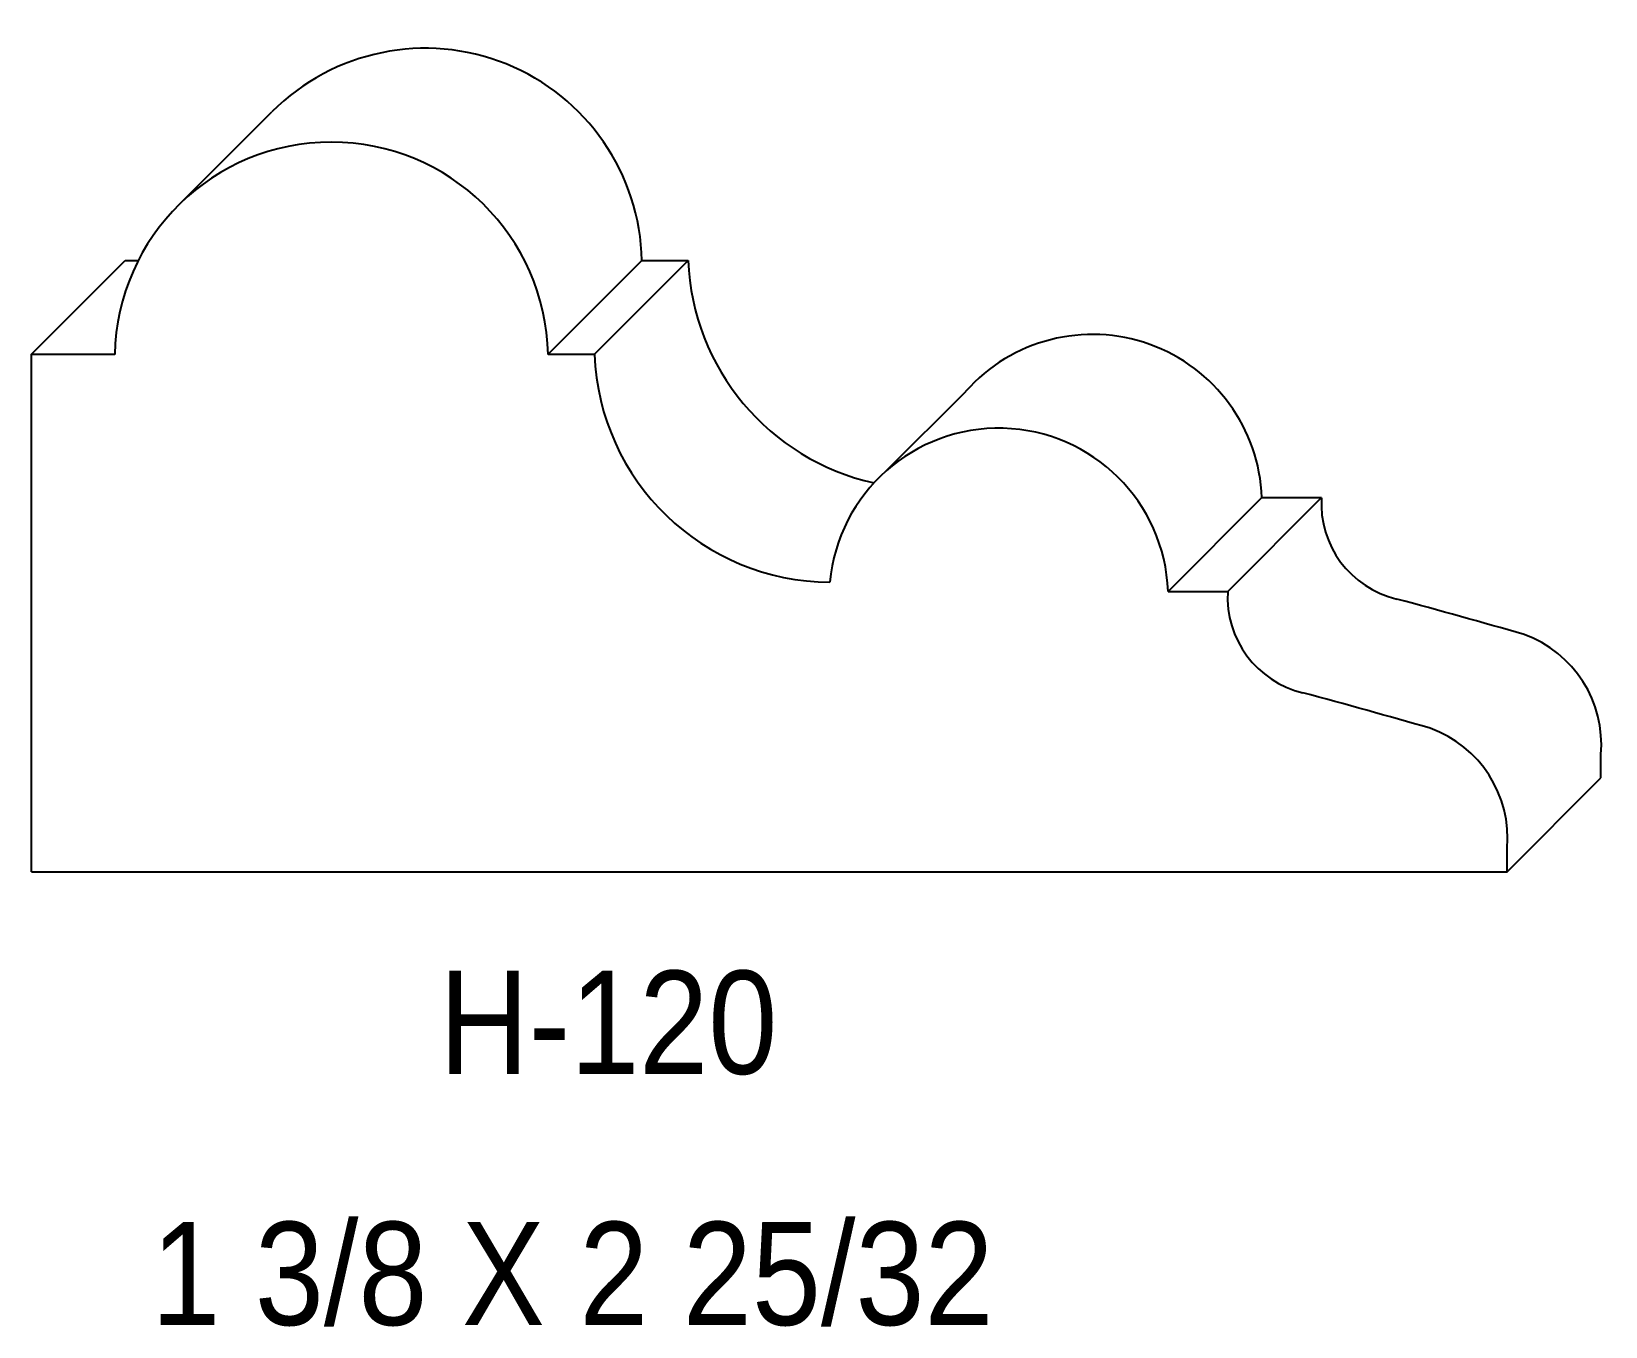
# Model space of a CAD drawing. Extents: x 68.29 to 71.25, y 126.52 to 128.96.
import ezdxf

# ---------------------------------------------------------------- set-up
doc = ezdxf.new("R2010")
doc.units = 0
doc.header["$LTSCALE"] = 5
doc.layers.add('PROFILE', color=7, linetype='CONTINUOUS')
doc.styles.add('TXT', font='TXT', dxfattribs={"height": 3.5})

msp = doc.modelspace()

# ---------------------------------------------------------------- linework, layer by layer
at = {"layer": 'PROFILE', "color": 1, "linetype": 'CONTINUOUS'}
for p, q in [((68.5673, 128.6363), (68.741, 128.8101)), ((68.2879, 128.353), (68.4646, 128.5297)), ((68.4646, 128.5297), (68.489, 128.5297)), ((69.2613, 128.353), (69.438, 128.5297)), ((69.3487, 128.353), (69.5254, 128.5297)), ((69.438, 128.5297), (69.5254, 128.5297)), ((68.2879, 128.353), (68.4448, 128.353)), ((68.2879, 127.3783), (68.2879, 128.353)), ((69.2613, 128.353), (69.3487, 128.353)), ((69.8983, 128.1333), (70.0481, 128.2831)), ((70.4295, 127.9062), (70.6062, 128.083)), ((70.5418, 127.9062), (70.7185, 128.083)), ((70.6062, 128.083), (70.7185, 128.083)), ((70.4295, 127.9062), (70.5418, 127.9062)), ((71.2451, 127.555), (71.2451, 127.5989)), ((71.0684, 127.3783), (71.2451, 127.555)), ((71.0684, 127.3783), (71.0684, 127.4221)), ((68.2879, 127.3783), (71.0684, 127.3783))]:
    msp.add_line(p, q, dxfattribs=at)
for centre, major_axis, start_param, end_param in [((69.0298, 128.5213), (0, 0.4083), -1.550275, 0.785398), ((68.853, 128.3446), (0, 0.4083), -1.550275, 1.550275), ((69.9714, 128.5468), (0.4463, 0), -3.103433, -1.787427), ((70.287, 128.0711), (0.3194, 0), 0.03704, 2.415863), ((69.7946, 128.37), (0, 0.4463), -4.674229, -3.146957), ((70.1103, 127.8944), (0, 0.3194), -1.533756, 1.478891), ((70.9031, 128.0719), (0, 0.1849), 1.511162, -3.375153), ((70.7264, 127.8952), (0, 0.1849), 1.511162, -3.375153), ((67.4293, 115.1112), (0, 13.2333), -0.281084, -0.262264), ((71.0255, 127.6178), (0, 0.2204), -1.656822, -0.345891), ((67.2526, 114.9345), (0, 13.2333), -0.281084, -0.262264), ((70.8488, 127.4411), (0, 0.2204), -1.656822, -0.345891)]:
    msp.add_ellipse(centre, major_axis=major_axis, ratio=1, start_param=start_param, end_param=end_param, dxfattribs=at)

# ---------------------------------------------------------------- texts
at = {"layer": 'PROFILE', "color": 1, "linetype": 'CONTINUOUS', "style": 'TXT', "width": 0.9}
for s, height, p in [('  H-120', 0.19439, (68.9261, 126.9973)), ('1 3/8 X 2 25/32', 0.194395, (68.5137, 126.5241))]:
    msp.add_text(s, height=height, dxfattribs=at).set_placement(p)

doc.saveas('drawing.dxf')
